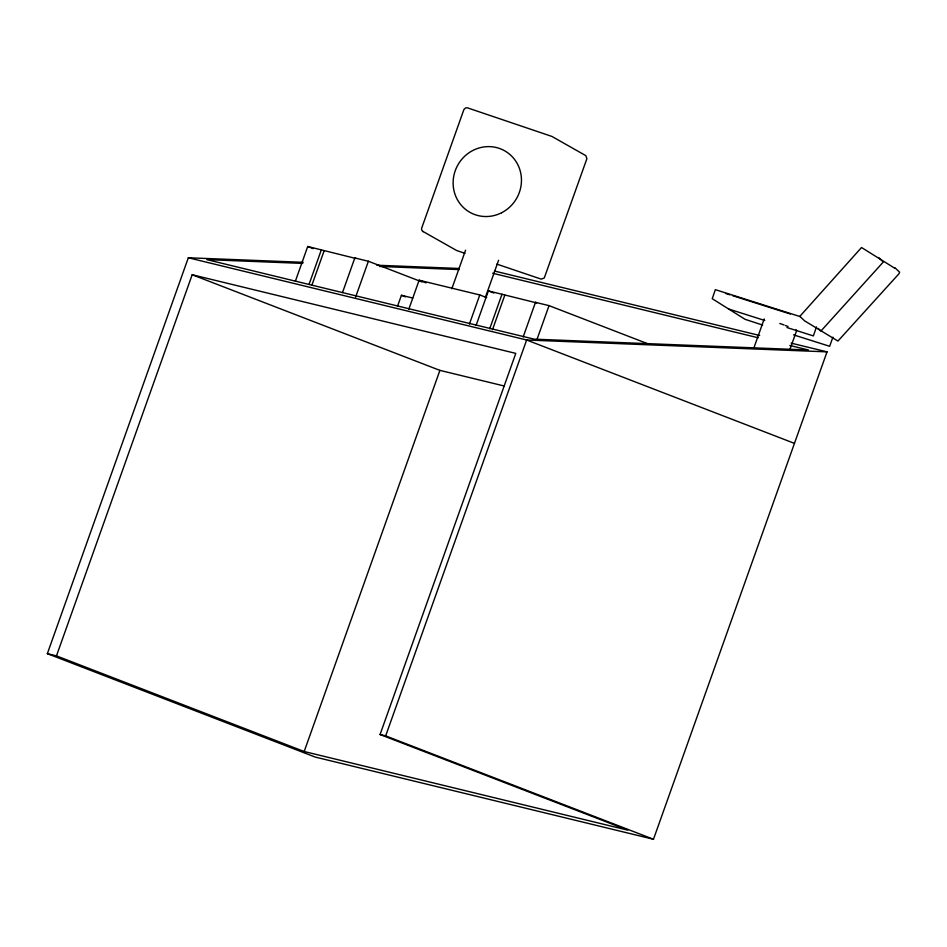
<?xml version="1.0" encoding="UTF-8"?>
<svg xmlns="http://www.w3.org/2000/svg" width="947" height="947" viewBox="0 0 947 947"><rect width="100%" height="100%" fill="white"/><g stroke="black" fill="none" stroke-linecap="round" stroke-linejoin="round"><path stroke-width="1.42" d="M894.868 268.309L861.533 247.51L799.824 316.381L804.595 320.844L837.941 341.062L898.928 273.79L899.65 272.191L894.879 267.717M816.48 326.869L813.366 335.913L786.981 327.544M832.91 337.179L829.655 346.294L793.539 334.859M791.195 343.145L827.039 351.858L653.477 839.267L315.162 757.055L47.35 653.667L188.323 257.773L303.182 262.307M56.465 655.88L192.182 274.748L515.784 353.385L380.067 734.529L627.79 830.152L304.188 751.516L56.465 655.88L47.35 653.667M295.405 281.105L307.728 246.504L355.942 258.495L354.829 257.951L342.506 292.552M309.042 284.42L321.353 249.819M311.823 285.367L324.134 250.766M355.563 297.228L368.383 261.254L421.96 281.934M397.503 306.283L401.421 295.286L412.738 298.033M408.749 309.373L419.13 280.217L479.786 294.955L486.675 297.607M451.826 288.776L465.569 250.174M304.188 751.516L439.905 370.372L504.349 386.033M469.404 324.123L479.786 294.955M485.326 297.488L498.584 260.259M476.069 325.484L488.38 290.895L536.606 302.886L535.481 302.342L523.17 336.931M489.694 328.798L502.017 294.209M492.476 329.745L504.798 295.156M380.067 734.529L385.666 735.89L526.639 339.997L827.039 351.858M537.209 338.837L549.035 305.632L649.334 344.353M753.895 347.88L764.205 318.926M789.845 349.692L796.723 330.396A17.271 0.9 19.6 0 0 796.001 329.887M376.811 265.219L459.271 268.475M302.732 263.408L206.884 259.632L534.191 339.168L808.478 349.999L789.822 345.466M379.416 266.438L459.058 269.587M494.452 271.031L759.66 335.475M492.653 273.245L758.239 337.783M354.829 257.951L368.383 261.254M535.481 302.342L549.035 305.632M188.323 257.773L526.639 339.997L794.45 443.374M725.876 293.534L729.948 294.825M732.658 295.689L790.39 314.013M728.669 309.03L764.774 320.488M762.643 325.058L745.111 319.34L712.239 298.707L715.352 289.664L800.037 316.558M464.965 253.323L456.643 250.505L422.93 231.447M496.855 264.118L541.222 279.128L544.265 277.992L586.88 158.753L585.873 155.675L551.9 136.427L467.309 107.792L465.652 107.922L463.912 109.532L421.664 228.18A3.09 2.948 -60.5 0 0 423.226 231.601M488.38 290.895L493.896 293.025M419.13 280.217L426.02 282.869M307.728 246.504L313.244 248.635M401.421 295.286L405.517 296.861M192.182 274.748L439.905 370.372M385.666 735.89L653.477 839.267M878.556 257.525L883.314 261.988L820.919 331.048L818.066 328.36M779.831 323.472A17.271 0.9 19.6 0 1 784.057 324.999M785.418 325.508A17.271 0.9 19.6 0 1 788.046 326.502M501.59 212.755A35.335 33.796 -60.5 0 0 507.024 152.278A35.335 33.796 -60.5 0 0 453.258 179.705A35.335 33.796 -60.5 0 0 501.59 212.755"/></g></svg>
